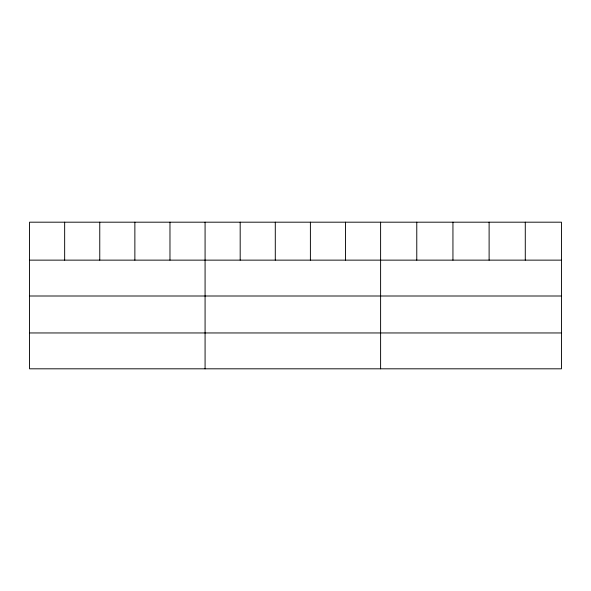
<?xml version="1.0" encoding="UTF-8"?>
<svg xmlns="http://www.w3.org/2000/svg" width="591" height="591" viewBox="0 0 591 591"><rect width="100%" height="100%" fill="white"/><g stroke="black" fill="none" stroke-linecap="round" stroke-linejoin="round"><path stroke-width="0.89" d="M561.45 296.002L561.45 222.186L29.55 222.186L29.55 368.814L561.45 368.814L561.45 296.002L29.55 296.002M29.55 260.136L561.45 260.136M29.55 332.955L561.45 332.955M525.281 222.186L525.281 260.136M489.112 222.186L489.112 260.136M452.942 222.186L452.942 260.136M416.773 222.186L416.773 260.136M380.604 222.186L380.604 368.814M345.499 222.186L345.499 260.136M310.393 222.186L310.393 260.136M275.288 222.186L275.288 260.136M240.182 222.186L240.182 260.136M205.077 222.186L205.077 368.814M169.972 222.186L169.972 260.136M134.866 222.186L134.866 260.136M99.761 222.186L99.761 260.136M64.655 222.186L64.655 260.136"/></g></svg>
